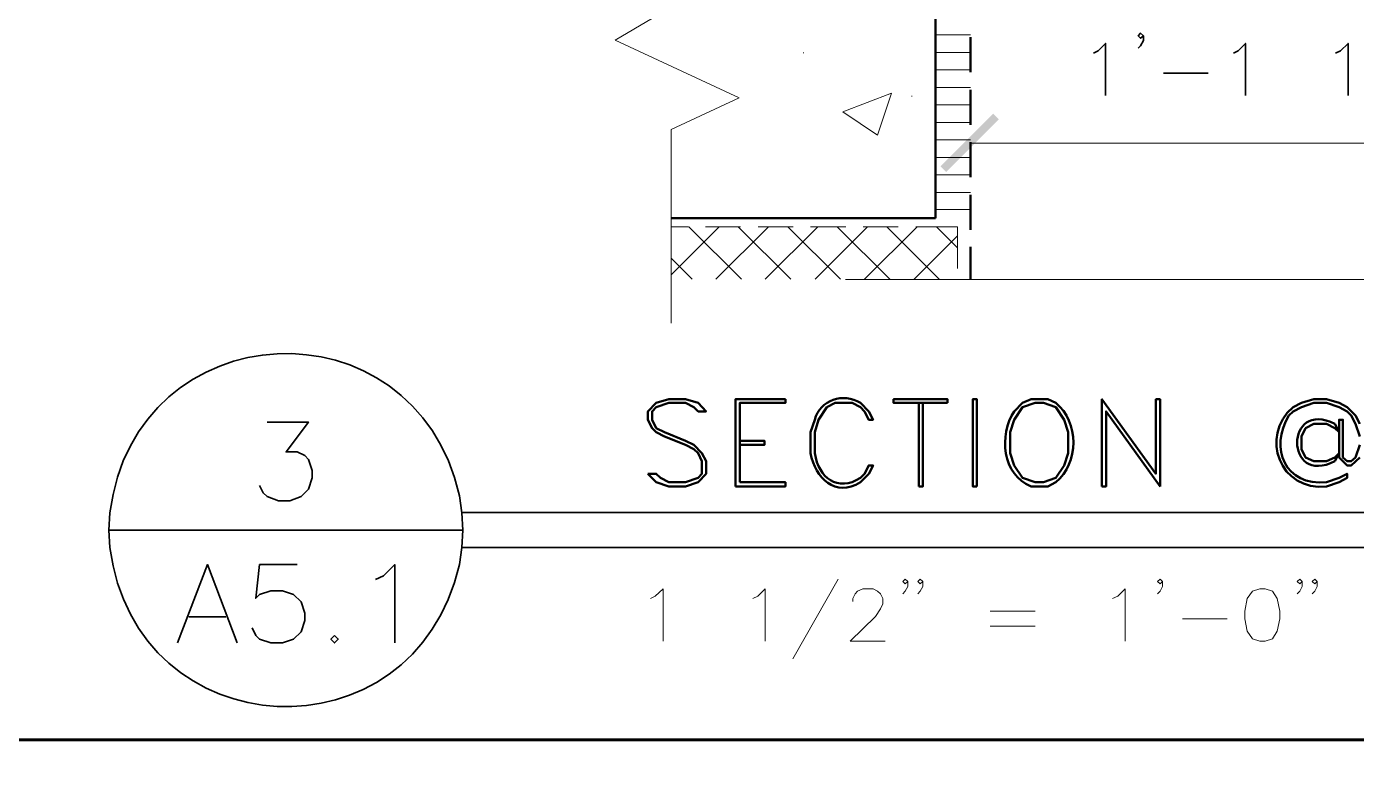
# Model space of a CAD drawing. Header units: inches. Extents: x 5 to 516, y -193 to 129.
# Drawn here: x 32.388 to 35.558, y -170.793 to -169.036 of the extents above; entities that cross this region are included whole.
import ezdxf

# ---------------------------------------------------------------- set-up
doc = ezdxf.new("R2010")
doc.units = ezdxf.units.IN
doc.header["$MEASUREMENT"] = 0
doc.layers.add('PDF7_Geometry', color=7, linetype='Continuous')
doc.layers.add('PDF7_Solid Fills', color=7, linetype='Continuous')

msp = doc.modelspace()

# ---------------------------------------------------------------- hatches: boundary and pattern name
at = {"layer": 'PDF7_Solid Fills', "transparency": 33554559}
msp.add_hatch(color=256, dxfattribs=at).paths.add_polyline_path([(34.7057753, -169.2568932), (34.6924419, -169.2435598), (34.5668846, -169.3691159), (34.5802197, -169.3824487)])

# ---------------------------------------------------------------- linework, layer by layer
at = {"layer": 'PDF7_Geometry', "lineweight": 15}
for points in [[(33.9246631, -168.5324488), (33.9246631, -168.9891155), (33.7913297, -169.0680044), (34.0868853, -169.2057822), (33.9246631, -169.2813377), (33.9246631, -169.74356)], [(34.5546635, -169.0557823), (34.6379968, -169.0557823)], [(34.2402171, -169.0991173), (34.2402171, -169.0980062)], [(34.5546635, -169.0980051), (34.6379968, -169.0980051)], [(34.5546635, -169.1391157), (34.6379968, -169.1391157)], [(34.5546635, -169.1813384), (34.6379968, -169.1813384)], [(34.6368846, -169.2302276), (34.6368846, -169.1880054)], [(34.4979957, -169.2024498), (34.4979957, -169.2013387)], [(34.5546635, -169.222449), (34.6379968, -169.222449)], [(34.5546635, -169.2646718), (34.6379968, -169.2646718)], [(34.5546635, -169.3057823), (34.6379968, -169.3057823)], [(34.6368846, -169.3135609), (36.8857737, -169.3135609)], [(34.5546635, -169.3480051), (34.6379968, -169.3480051)], [(34.5546635, -169.3891157), (34.6379968, -169.3891157)], [(34.5546635, -169.4313384), (34.6379968, -169.4313384)], [(34.3402176, -169.6391157), (35.7513288, -169.6391157), (35.8302177, -169.772449), (35.9679955, -169.4768935), (36.0435511, -169.6391157), (37.1413288, -169.6391157)], [(34.5546635, -169.472449), (34.6379968, -169.472449)], [(33.925773, -169.5135596), (33.965773, -169.5135596)], [(33.925773, -169.6268951), (34.0391064, -169.5135618)], [(34.0924397, -169.6380058), (33.9668841, -169.5135613)], [(34.0068842, -169.5135596), (34.0902176, -169.5135596)], [(34.0313299, -169.6380058), (34.1568855, -169.5135613)], [(34.2102195, -169.6380058), (34.0846639, -169.5135613)], [(34.1324403, -169.5135596), (34.2157737, -169.5135596)], [(34.1491075, -169.6380058), (34.274663, -169.5135613)], [(34.327997, -169.6380058), (34.2024414, -169.5135613)], [(34.2568842, -169.5135596), (34.3413287, -169.5135596)], [(34.2679949, -169.6380058), (34.3924394, -169.5135613)], [(34.4457745, -169.6380058), (34.3202189, -169.5135613)], [(34.3824404, -169.5135596), (34.4657737, -169.5135596)], [(34.3857747, -169.6380058), (34.5113303, -169.5135613)], [(34.563552, -169.6380058), (34.4391076, -169.5135613)], [(34.5079965, -169.5135596), (34.6068854, -169.5135596)], [(34.6068847, -169.5635609), (34.5568847, -169.5135609)], [(34.6068847, -169.6124501), (34.6068847, -169.5135612)], [(34.5035522, -169.6380058), (34.6068855, -169.5346724)], [(33.9746622, -169.6380058), (33.9257733, -169.5891169)], [(34.3224405, -170.3535616), (34.2146627, -170.5435617)], [(34.4891072, -170.3591158), (34.4824405, -170.3646714), (34.476885, -170.3591158), (34.4824405, -170.3535603), (34.4891072, -170.3591158), (34.4891072, -170.3713381), (34.4824405, -170.3824492), (34.476885, -170.3891158)], [(34.5246636, -170.3591158), (34.5179969, -170.3646714), (34.5124414, -170.3591158), (34.5179969, -170.3535603), (34.5246636, -170.3591158), (34.5246636, -170.3713381), (34.5179969, -170.3824492), (34.5124414, -170.3891158)], [(35.0957741, -170.3591158), (35.0902186, -170.3646714), (35.0835519, -170.3591158), (35.0902186, -170.3535603), (35.0957741, -170.3591158), (35.0957741, -170.3713381), (35.0902186, -170.3824492), (35.0835519, -170.3891158)], [(35.4291075, -170.3591158), (35.4235519, -170.3646714), (35.4168852, -170.3591158), (35.4235519, -170.3535603), (35.4291075, -170.3591158), (35.4291075, -170.3713381), (35.4235519, -170.3824492), (35.4168852, -170.3891158)], [(35.4646638, -170.3591158), (35.4591083, -170.3646714), (35.4524416, -170.3591158), (35.4591083, -170.3535603), (35.4646638, -170.3591158), (35.4646638, -170.3713381), (35.4591083, -170.3824492), (35.4524416, -170.3891158)], [(33.8757739, -170.4002264), (33.886885, -170.3946709), (33.9057739, -170.3768931), (33.9057739, -170.5013375)], [(34.1191075, -170.4002264), (34.1313298, -170.3946709), (34.1491075, -170.3768931), (34.1491075, -170.5013375)], [(34.3579969, -170.4068928), (34.3579969, -170.4002261), (34.3635525, -170.389115), (34.369108, -170.3824484), (34.3813302, -170.3768928), (34.4057747, -170.3768928), (34.4168858, -170.3824484), (34.4235525, -170.389115), (34.429108, -170.4002261), (34.429108, -170.4124484), (34.4235525, -170.4246706), (34.4113302, -170.4424484), (34.3513302, -170.5013373), (34.4346636, -170.5013373)], [(34.9768844, -170.4002264), (34.9891066, -170.3946709), (35.0068844, -170.3768931), (35.0068844, -170.5013375)], [(34.6846616, -170.4302263), (34.7924394, -170.4302263)], [(34.6846616, -170.4657827), (34.7924394, -170.4657827)], [(35.1435511, -170.4480056), (35.2502178, -170.4480056)]]:
    msp.add_lwpolyline(points, dxfattribs=at)
at = {"layer": 'PDF7_Geometry', "lineweight": 50}
for points in [[(34.5546635, -168.8268937), (34.5546635, -169.4924493)], [(34.6379968, -169.0613388), (34.6379968, -169.1446721)], [(34.6379968, -169.1868949), (34.6379968, -169.2702282)], [(34.6379968, -169.3113388), (34.6379968, -169.3946721)], [(34.6379968, -169.4368949), (34.6379968, -169.5202282)], [(34.5546635, -169.4924505), (33.9257746, -169.4924505)], [(34.6379968, -169.5613388), (34.6379968, -169.6380055)], [(34.1968859, -169.9246721), (34.077997, -169.9246721), (34.077997, -170.1324499)], [(34.1968843, -169.9246717), (34.1968843, -169.9335606), (34.0879954, -169.9335606), (34.0879954, -170.1224495)], [(34.8413288, -169.933561), (34.8224399, -169.9246721), (34.7824399, -169.9246721), (34.7624399, -169.933561), (34.7424399, -169.953561)], [(35.0902176, -170.1324499), (35.0902176, -169.9246721), (35.0802176, -169.9246721), (35.0802176, -170.1024499), (34.9513287, -169.9246721), (34.9513287, -170.1324499)], [(35.565774, -169.9835612), (35.555774, -169.9635612), (35.535774, -169.9435612), (35.5168851, -169.9335612), (35.4868851, -169.9246724), (35.4568851, -169.9246724), (35.4268851, -169.9335612), (35.4068851, -169.9435612)], [(34.266885, -170.0535613), (34.266885, -170.0035612), (34.2757739, -169.9735612), (34.2957739, -169.9435612), (34.3157739, -169.9335612), (34.3557739, -169.9335612), (34.3757739, -169.9435612), (34.3857739, -169.9535612), (34.3957739, -169.9735612), (34.4057739, -169.9735612), (34.3957739, -169.9535612), (34.3757739, -169.9335612)], [(34.5146629, -169.9335606), (34.5146629, -170.1324495)], [(34.5246636, -169.9335606), (34.5246636, -170.1324495), (34.5146636, -170.1324495)], [(35.0902184, -170.1324487), (34.9613295, -169.9535598), (34.9613295, -170.1324487), (34.9513295, -170.1324487)], [(35.3968851, -169.9635612), (35.4068851, -169.9535612), (35.4268851, -169.9435612), (35.4568851, -169.9335612), (35.4868851, -169.9335612), (35.5168851, -169.9435612), (35.535774, -169.9535612), (35.545774, -169.9635612), (35.555774, -169.9835612), (35.565774, -170.0135613)], [(34.266885, -169.9735612), (34.256885, -170.0035612), (34.256885, -170.0535613)], [(35.5068851, -170.0724501), (35.5168851, -170.0535612), (35.5068851, -170.0635612), (35.4868851, -170.0724501), (35.4568851, -170.0724501), (35.4368851, -170.0635612), (35.4268851, -170.0435612), (35.4268851, -170.0135612), (35.4368851, -169.9935612), (35.4568851, -169.9835612), (35.4868851, -169.9835612), (35.5068851, -169.9935612), (35.5168851, -170.0035612), (35.5068851, -169.9835612)], [(35.565774, -170.0335613), (35.555774, -170.0635613), (35.545774, -170.0724501), (35.535774, -170.0724501), (35.525774, -170.0635613), (35.525774, -169.9735612), (35.5168851, -169.9735612), (35.5168851, -170.0635613), (35.535774, -170.0824501), (35.545774, -170.0824501), (35.565774, -170.0635613)], [(34.0879954, -170.0235603), (34.1468843, -170.0235603), (34.1468843, -170.0335603), (34.0879954, -170.0335603)], [(34.3757739, -170.1224501), (34.3957739, -170.1024501), (34.4057739, -170.0824501), (34.3957739, -170.0824501), (34.3857739, -170.1024501), (34.3757739, -170.1124501)], [(35.4868851, -170.1324501), (35.5168851, -170.1224501), (35.535774, -170.1124501), (35.535774, -170.1024501), (35.5168851, -170.1124501), (35.4868851, -170.1224501)], [(34.0879954, -170.1224486), (34.1968843, -170.1224486), (34.1968843, -170.1324486), (34.0779954, -170.1324486)], [(34.7824399, -170.1324499), (34.8224399, -170.1324499), (34.8413288, -170.1224499)]]:
    msp.add_lwpolyline(points, dxfattribs=at)
at = {"layer": 'PDF7_Geometry', "lineweight": 35}
for points in [[(35.0502193, -169.0580044), (35.0435526, -169.06356), (35.037997, -169.0580044), (35.0435526, -169.0513378), (35.0502193, -169.0580044), (35.0502193, -169.0691156), (35.0435526, -169.0813378), (35.037997, -169.0868933)], [(34.9313296, -169.0991173), (34.9424407, -169.0935617), (34.9602185, -169.0757839), (34.9602185, -169.2002284)], [(35.2646629, -169.0991173), (35.275774, -169.0935617), (35.2935518, -169.0757839), (35.2935518, -169.2002284)], [(35.5079965, -169.0991173), (35.5202188, -169.0935617), (35.5379965, -169.0757839), (35.5379965, -169.2002284)], [(35.0979962, -169.1468942), (35.2046629, -169.1468942)], [(32.9613293, -169.9791154), (33.0602182, -169.9791154), (33.0068849, -170.0502266), (33.0335515, -170.0502266), (33.0513293, -170.0591155), (33.0602182, -170.0680043), (33.0691071, -170.094671), (33.0691071, -170.1124488), (33.0602182, -170.1391155), (33.0424404, -170.1568932), (33.0157738, -170.1668932), (32.9891071, -170.1668932), (32.9613293, -170.1568932), (32.9524404, -170.1480043), (32.9435515, -170.1302266)], [(33.4202196, -170.3191163), (33.4257752, -170.2780052), (33.4279974, -170.2368941), (33.4257752, -170.1957829), (33.4202196, -170.1546718)], [(32.5868862, -170.1957829), (32.584664, -170.2368941), (32.5868862, -170.2780052)], [(33.425773, -170.1946713), (39.1957732, -170.1946713)], [(33.4279974, -170.2368941), (32.584664, -170.2368941)], [(33.425773, -170.2780046), (39.1957732, -170.2780046)], [(32.7479956, -170.5057833), (32.8191067, -170.3191166), (32.8902178, -170.5057833)], [(33.033552, -170.3191152), (32.943552, -170.3191152), (32.9346631, -170.3991152), (32.943552, -170.3902263), (32.9702187, -170.3813374), (32.9979964, -170.3813374), (33.0246631, -170.3902263), (33.0424409, -170.4080041), (33.0513298, -170.4346708), (33.0513298, -170.4524485), (33.0424409, -170.4791152), (33.0246631, -170.496893), (32.9979964, -170.5057819), (32.9702187, -170.5057819), (32.943552, -170.496893), (32.9346631, -170.4880041), (32.9257742, -170.4702263)], [(33.2202179, -170.3546716), (33.2391068, -170.3457827), (33.2657734, -170.319116), (33.2657734, -170.5057827)], [(32.7746634, -170.4435614), (32.8635523, -170.4435614)]]:
    msp.add_lwpolyline(points, dxfattribs=at)
at = {"layer": 'PDF7_Geometry', "lineweight": 15}
for points in [[(34.4502188, -169.1946712), (34.3335521, -169.2391157), (34.4168854, -169.2946712)], [(35.3279971, -170.3768952), (35.3102193, -170.3824507), (35.2979971, -170.4002285), (35.2924415, -170.4302285), (35.2924415, -170.4480063), (35.2979971, -170.4780063), (35.3102193, -170.4957841), (35.3279971, -170.5013396), (35.3402193, -170.5013396), (35.3579971, -170.4957841), (35.3691082, -170.4780063), (35.3757749, -170.4480063), (35.3757749, -170.4302285), (35.3691082, -170.4002285), (35.3579971, -170.3824507), (35.3402193, -170.3768952)]]:
    msp.add_lwpolyline(points, close=True, dxfattribs=at)
at = {"layer": 'PDF7_Geometry', "lineweight": 50}
for points in [[(33.8691075, -170.1024487), (33.8891075, -170.1224487), (33.9191075, -170.1324487), (33.9591075, -170.1324487), (33.9891075, -170.1224487), (34.0079964, -170.1024487), (34.0079964, -170.0724487), (33.9979964, -170.0535598), (33.9791075, -170.0335598), (33.9591075, -170.0235598), (33.9091075, -170.0035598), (33.8891075, -169.9935598), (33.8791075, -169.9735598), (33.8791075, -169.9535598), (33.8891075, -169.9435598), (33.9191075, -169.9335598), (33.9591075, -169.9335598), (33.9791075, -169.9435598), (33.9891075, -169.9535598), (34.0079964, -169.9535598), (33.9891075, -169.9335598), (33.9591075, -169.9246709), (33.9191075, -169.9246709), (33.8891075, -169.9335598), (33.8691075, -169.9535598), (33.8691075, -169.9735598), (33.8791075, -169.9935598), (33.8891075, -170.0035598), (33.9091075, -170.0135598), (33.9591075, -170.0335598), (33.9791075, -170.0435598), (33.9891075, -170.0535598), (33.9979964, -170.0724487), (33.9979964, -170.1024487), (33.9891075, -170.1124487), (33.9591075, -170.1224487), (33.9191075, -170.1224487), (33.8991075, -170.1124487), (33.8891075, -170.1024487)], [(34.5835519, -169.933561), (34.454663, -169.933561), (34.454663, -169.9246721), (34.5835519, -169.9246721)], [(34.653551, -170.1324499), (34.653551, -169.9246721), (34.643551, -169.9246721), (34.643551, -170.1324499)], [(34.7924407, -169.9335606), (34.7624407, -169.9435606), (34.7424407, -169.9735606), (34.7324407, -170.0035606), (34.7324407, -170.0535606), (34.7424407, -170.0824495), (34.7624407, -170.1124495), (34.7924407, -170.1224495), (34.8124407, -170.1224495), (34.8413296, -170.1124495), (34.8613296, -170.0824495), (34.8713296, -170.0535606), (34.8713296, -170.0035606), (34.8613296, -169.9735606), (34.8413296, -169.9435606), (34.8124407, -169.9335606)]]:
    msp.add_lwpolyline(points, close=True, dxfattribs=at)
at = {"layer": 'PDF7_Geometry', "lineweight": 35}
msp.add_lwpolyline([(33.1224418, -170.4880063), (33.1135529, -170.4968952), (33.1224418, -170.5057841), (33.1313307, -170.4968952)], close=True, dxfattribs=at)
at = {"layer": 'PDF7_Geometry', "lineweight": 60}
msp.add_lwpolyline([(14.901328, -170.7368941), (57.2346648, -170.7368941)], close=True, dxfattribs=at)
at = {"layer": 'PDF7_Geometry', "lineweight": 35}
for points in [[(33.4202196, -170.1546718), (33.3117196, -169.679857), (32.6473677, -169.7131718), (32.5868862, -170.1957829)], [(32.5868862, -170.2780052), (32.648701, -170.7600052), (33.3102381, -170.7932645), (33.4202196, -170.3191163)]]:
    msp.add_open_spline(points, degree=3, dxfattribs=at)
at = {"layer": 'PDF7_Geometry', "lineweight": 50}
for points in [[(34.3757739, -169.9335612), (34.3350887, -169.9079316), (34.2795702, -169.9262094), (34.266885, -169.9735612)], [(35.5068851, -169.9835612), (35.3871999, -169.9222278), (35.3861814, -170.1340427), (35.5068851, -170.0724501)], [(34.7424399, -169.953561), (34.7052733, -170.0091351), (34.7137918, -170.1059869), (34.7824399, -170.1324499)], [(34.8413288, -170.1224499), (34.8975325, -170.0785054), (34.8973288, -169.9775425), (34.8413288, -169.933561)], [(35.4068851, -169.9435612), (35.326348, -170.0135057), (35.3763295, -170.145339), (35.4868851, -170.1324501)], [(35.4868851, -170.1224501), (35.3875517, -170.1321539), (35.3506073, -170.0418946), (35.3968851, -169.9635612)], [(34.256885, -170.0535613), (34.2686072, -170.1133205), (34.3161072, -170.1594502), (34.3757739, -170.1224501)], [(34.266885, -170.0535613), (34.2769961, -170.1130242), (34.3209776, -170.1461724), (34.3757739, -170.1124501)]]:
    msp.add_open_spline(points, degree=3, dxfattribs=at)

doc.saveas('drawing.dxf')
